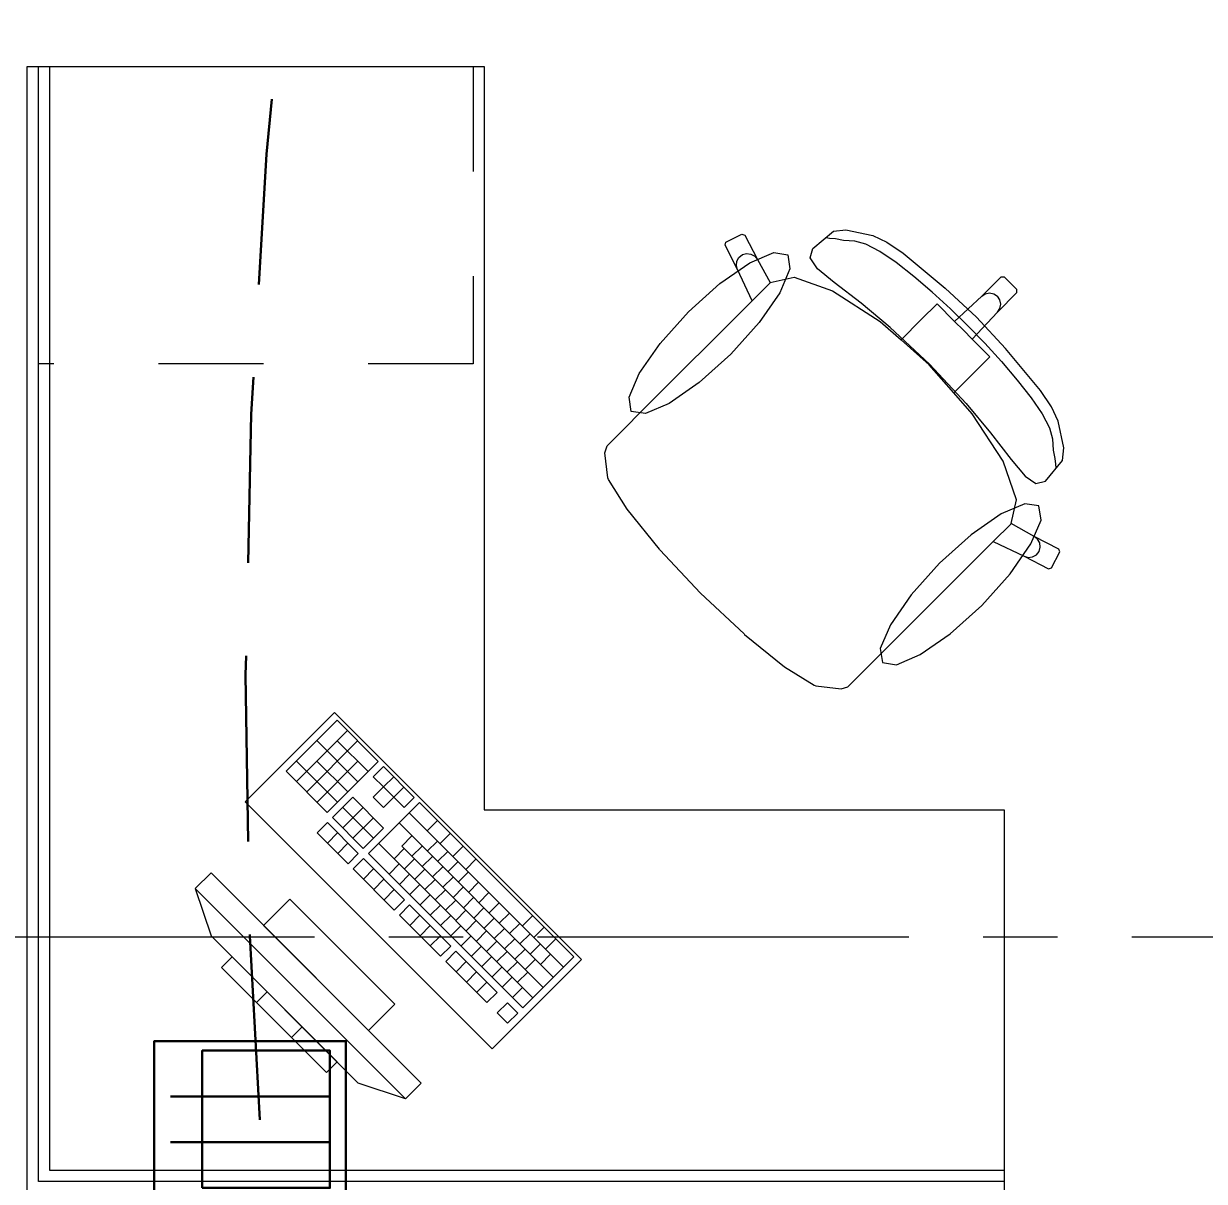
# Model space of a CAD drawing. Header units: inches. Extents: x -19 to 5698, y -728 to 92.
# Drawn here: x 287.075 to 288.664, y 23.352 to 24.91 of the extents above; entities that cross this region are included whole.
import ezdxf

# ---------------------------------------------------------------- set-up
doc = ezdxf.new("R2010")
doc.units = ezdxf.units.IN
doc.header["$MEASUREMENT"] = 0
for name, pattern in [('HIDDEN', [0.375, 0.25, -0.125]), ('Punto & Raya', [0.65, 0.5, -0.075, 0, -0.075]), ('Rayas', [0.282222, 0.141111, -0.141111])]:
    doc.linetypes.add(name, pattern=pattern)
doc.layers.get('0').update_dxf_attribs({"color": 61})
doc.layers.add('00 conduct tomacorr', color=120, linetype='HIDDEN', lineweight=30)
doc.layers.add('Interior - Mobiliario', color=7, linetype='Continuous')
doc.layers.add('Marcador - Secciones', color=7, linetype='Continuous')

# ---------------------------------------------------------------- blocks, each defined once
blk = doc.blocks.new('CAJA POP UP 6 MODULOS')
at = {"layer": '00 conduct tomacorr', "linetype": 'Continuous'}
for p, q in [((-0.095, -0.165), (-0.095, -0.0151)), ((-0.052, -0.165), (-0.052, -0.0151)), ((0.052, -0.165), (0.052, -0.0151)), ((0.095, -0.165), (0.095, -0.0151)), ((0, -0.165), (0, -0.18))]:
    blk.add_line(p, q, dxfattribs=at)
for points in [[(-0.147, 0), (0.147, 0), (0.147, -0.18), (-0.147, -0.18)], [(0, 0), (0.147, 0), (0.147, -0.18), (0, -0.18)]]:
    blk.add_lwpolyline(points, close=True, dxfattribs=at)
for points in [[(-0.138, -0.045), (-0.009, -0.045), (-0.009, -0.165), (-0.138, -0.165), (-0.138, -0.045)], [(0.009, -0.045), (0.138, -0.045), (0.138, -0.165), (0.009, -0.165), (0.009, -0.045)]]:
    blk.add_lwpolyline(points, dxfattribs=at)
at = {"color": 1, "insert": (-0.1807, -0.168), "char_height": 0.05, "attachment_point": 1, "rotation": 180}
blk.add_mtext_dynamic_manual_height_columns('{\\fVerdana|b0|i0|c0|p34;2T}', width=0.000481, gutter_width=0.1561, heights=[0], dxfattribs=at)

msp = doc.modelspace()

# ---------------------------------------------------------------- linework, layer by layer
at = {"layer": '00 conduct tomacorr'}
msp.add_arc((296.7125, 24.0079, -0.0006), 9.3386, 149.77094, 184.15917, dxfattribs=at)
at = {"layer": 'Interior - Mobiliario', "color": 175, "linetype": 'Continuous', "lineweight": 13}
for p, q in [((287.08, 24.8524), (287.11, 24.8524)), ((287.08, 23.3674), (287.08, 24.8524)), ((287.11, 24.8524), (287.11, 23.3674)), ((288.0205, 24.6162), (288.0418, 24.627)), ((288.0418, 24.627), (288.0459, 24.6257)), ((288.0459, 24.6257), (288.0629, 24.5926)), ((288.1373, 24.6077), (288.1651, 24.6309)), ((288.1598, 24.6212), (288.1553, 24.622)), ((288.1679, 24.6204), (288.1598, 24.6212)), ((288.1651, 24.6309), (288.1819, 24.6327)), ((288.1819, 24.6327), (288.218, 24.625)), ((288.218, 24.625), (288.2372, 24.616)), ((288.0192, 24.6122), (288.0205, 24.6162)), ((288.0361, 24.5791), (288.0192, 24.6122)), ((288.1338, 24.5948), (288.1373, 24.6077)), ((288.1786, 24.6184), (288.1679, 24.6204)), ((288.194, 24.6173), (288.1786, 24.6184)), ((288.2088, 24.6134), (288.194, 24.6173)), ((288.2276, 24.6034), (288.2088, 24.6134)), ((288.2372, 24.616), (288.2589, 24.6011)), ((288.0345, 24.5847), (288.0352, 24.5905)), ((288.0352, 24.5905), (288.038, 24.5956)), ((288.038, 24.5956), (288.0426, 24.5993)), ((288.0426, 24.5993), (288.0483, 24.6008)), ((288.0483, 24.6008), (288.0541, 24.6001)), ((288.0541, 24.6001), (288.0592, 24.5972)), ((288.0592, 24.5972), (288.0629, 24.5926)), ((288.0629, 24.5926), (288.0802, 24.5616)), ((288.1439, 24.5804), (288.1338, 24.5948)), ((288.2494, 24.5885), (288.2276, 24.6034)), ((288.2589, 24.6011), (288.3156, 24.5543)), ((288.0361, 24.5791), (288.0345, 24.5847)), ((288.0557, 24.5373), (288.0361, 24.5791)), ((288.1661, 24.5618), (288.1439, 24.5804)), ((288.2733, 24.57), (288.2494, 24.5885)), ((288.08, 24.5615), (288.0557, 24.5373)), ((288.08, 24.5615), (288.0802, 24.5616)), ((288.0802, 24.5616), (288.1121, 24.569)), ((288.1121, 24.569), (288.1641, 24.5507)), ((288.2023, 24.5339), (288.1661, 24.5618)), ((288.298, 24.5488), (288.2733, 24.57)), ((288.3647, 24.5434), (288.3908, 24.5695)), ((288.3908, 24.5695), (288.3951, 24.5695)), ((288.3951, 24.5695), (288.4036, 24.561)), ((288.4122, 24.5524), (288.4036, 24.561)), ((288.1641, 24.5507), (288.2279, 24.5093)), ((288.3226, 24.5262), (288.298, 24.5488)), ((288.3156, 24.5543), (288.3578, 24.5152)), ((288.3282, 24.5095), (288.3647, 24.5434)), ((288.3647, 24.5434), (288.3696, 24.5467)), ((288.3696, 24.5467), (288.3754, 24.5478)), ((288.3754, 24.5478), (288.3811, 24.5466)), ((288.3811, 24.5466), (288.386, 24.5433)), ((288.3893, 24.5384), (288.386, 24.5433)), ((288.3861, 24.5221), (288.4122, 24.5482)), ((288.4122, 24.5482), (288.4122, 24.5524)), ((287.9079, 24.3895), (288.0557, 24.5373)), ((288.2416, 24.5012), (288.2023, 24.5339)), ((288.2834, 24.5119), (288.3046, 24.5331)), ((288.3046, 24.5331), (288.3282, 24.5095)), ((288.3461, 24.5034), (288.3226, 24.5262)), ((288.3861, 24.5221), (288.3893, 24.5269)), ((288.3905, 24.5327), (288.3893, 24.5384)), ((288.3893, 24.5269), (288.3905, 24.5327)), ((288.2279, 24.5093), (288.2561, 24.4846)), ((288.2561, 24.4846), (288.2834, 24.5119)), ((288.3282, 24.5095), (288.3402, 24.4975)), ((288.3521, 24.4856), (288.3861, 24.5221)), ((288.3969, 24.473), (288.3578, 24.5152)), ((288.2944, 24.4517), (288.2416, 24.5012)), ((288.3521, 24.4856), (288.3402, 24.4975)), ((288.3461, 24.5034), (288.3689, 24.48)), ((288.2561, 24.4846), (288.2939, 24.4512)), ((288.3757, 24.4619), (288.3521, 24.4856)), ((288.3689, 24.48), (288.3915, 24.4553)), ((288.3546, 24.4408), (288.3757, 24.4619)), ((288.4438, 24.4163), (288.3969, 24.473)), ((288.3272, 24.4134), (288.2939, 24.4512)), ((288.2944, 24.4517), (288.3439, 24.3989)), ((288.3915, 24.4553), (288.4126, 24.4306)), ((288.3272, 24.4134), (288.3546, 24.4408)), ((288.4126, 24.4306), (288.4312, 24.4068)), ((288.4587, 24.3946), (288.4438, 24.4163)), ((288.352, 24.3853), (288.3272, 24.4134)), ((288.3439, 24.3989), (288.3766, 24.3596)), ((288.4312, 24.4068), (288.4461, 24.3849)), ((287.8824, 24.3639), (287.9079, 24.3895)), ((288.3934, 24.3214), (288.352, 24.3853)), ((288.4461, 24.3849), (288.456, 24.3661)), ((288.4677, 24.3753), (288.4587, 24.3946)), ((288.4754, 24.3392), (288.4677, 24.3753)), ((287.8604, 24.342), (287.8824, 24.3639)), ((288.3766, 24.3596), (288.4045, 24.3235)), ((288.456, 24.3661), (288.4599, 24.3514)), ((288.4599, 24.3514), (288.4611, 24.336)), ((287.8575, 24.3327), (287.8604, 24.342)), ((288.4611, 24.336), (288.4631, 24.3252)), ((288.4735, 24.3224), (288.4754, 24.3392)), ((287.8615, 24.2988), (287.8575, 24.3327)), ((288.4117, 24.2695), (288.3934, 24.3214)), ((288.4045, 24.3235), (288.4231, 24.3012)), ((288.4504, 24.2946), (288.4735, 24.3224)), ((288.4631, 24.3252), (288.4639, 24.3172)), ((288.4639, 24.3172), (288.4647, 24.3126)), ((287.8624, 24.2967), (287.8615, 24.2988)), ((287.8873, 24.2566), (287.8624, 24.2967)), ((288.4231, 24.3012), (288.4374, 24.2912)), ((288.4374, 24.2912), (288.4504, 24.2946)), ((287.9309, 24.2029), (287.8873, 24.2566)), ((288.4042, 24.2375), (288.4117, 24.2695)), ((288.4042, 24.2373), (288.38, 24.2131)), ((288.4042, 24.2373), (288.4042, 24.2375)), ((288.4353, 24.2202), (288.4042, 24.2375)), ((288.2321, 24.0652), (288.38, 24.2131)), ((288.38, 24.2131), (288.4217, 24.1935)), ((288.4399, 24.2166), (288.4353, 24.2202)), ((288.4684, 24.2032), (288.4353, 24.2202)), ((288.4428, 24.2114), (288.4399, 24.2166)), ((288.4435, 24.2056), (288.4428, 24.2114)), ((287.9316, 24.2021), (287.9309, 24.2029)), ((287.9864, 24.1438), (287.9316, 24.2021)), ((288.4217, 24.1935), (288.4274, 24.1919)), ((288.4217, 24.1935), (288.4548, 24.1765)), ((288.4274, 24.1919), (288.4332, 24.1925)), ((288.4332, 24.1925), (288.4383, 24.1954)), ((288.4383, 24.1954), (288.4419, 24.2)), ((288.4419, 24.2), (288.4435, 24.2056)), ((288.4589, 24.1778), (288.4697, 24.1992)), ((288.4697, 24.1992), (288.4684, 24.2032)), ((288.4548, 24.1765), (288.4589, 24.1778)), ((287.9864, 24.1438), (288.0448, 24.0889)), ((288.0448, 24.0889), (288.0456, 24.0883)), ((288.0456, 24.0883), (288.0993, 24.0447)), ((288.2066, 24.0397), (288.2321, 24.0652)), ((288.0993, 24.0447), (288.1393, 24.0198)), ((288.1847, 24.0178), (288.2066, 24.0397)), ((288.1393, 24.0198), (288.1414, 24.0189)), ((288.1414, 24.0189), (288.1754, 24.0149)), ((288.1754, 24.0149), (288.1847, 24.0178)), ((287.497, 23.9728), (287.4284, 23.9043)), ((287.5524, 23.9174), (287.497, 23.9728)), ((287.5108, 23.959), (287.4423, 23.8904)), ((287.5247, 23.9451), (287.4561, 23.8766)), ((287.525, 23.89), (287.4696, 23.9454)), ((287.5387, 23.9037), (287.4971, 23.9453)), ((287.4975, 23.8626), (287.4421, 23.918)), ((287.5113, 23.8763), (287.4697, 23.9178)), ((287.5248, 23.9176), (287.47, 23.8627)), ((287.4838, 23.8489), (287.5524, 23.9174)), ((287.5593, 23.9105), (287.5456, 23.8968)), ((287.6009, 23.869), (287.5593, 23.9105)), ((287.4284, 23.9043), (287.4838, 23.8489)), ((287.5456, 23.8968), (287.5594, 23.883)), ((287.5732, 23.8967), (287.5594, 23.883)), ((287.5594, 23.883), (287.5457, 23.8692)), ((287.5733, 23.8691), (287.5594, 23.883)), ((287.587, 23.8828), (287.5733, 23.8691)), ((287.5182, 23.8694), (287.4907, 23.842)), ((287.5597, 23.8278), (287.5182, 23.8694)), ((287.6078, 23.8621), (287.5392, 23.7935)), ((287.5457, 23.8692), (287.5596, 23.8554)), ((287.5596, 23.8554), (287.5733, 23.8691)), ((287.5733, 23.8691), (287.5871, 23.8553)), ((287.5871, 23.8553), (287.6009, 23.869)), ((287.8155, 23.6543), (287.6078, 23.8621)), ((287.4907, 23.842), (287.5323, 23.8004)), ((287.546, 23.8141), (287.5045, 23.8557)), ((287.532, 23.8555), (287.5046, 23.8281)), ((287.8018, 23.6406), (287.5941, 23.8483)), ((287.4839, 23.8351), (287.4702, 23.8214)), ((287.5254, 23.7936), (287.4839, 23.8351)), ((287.5459, 23.8417), (287.5184, 23.8143)), ((287.5323, 23.8004), (287.5597, 23.8278)), ((287.7881, 23.6269), (287.5804, 23.8346)), ((287.632, 23.8378), (287.6183, 23.8241)), ((287.4702, 23.8214), (287.5117, 23.7798)), ((287.4977, 23.8212), (287.484, 23.8075)), ((287.5977, 23.8173), (287.584, 23.8036)), ((287.6321, 23.8103), (287.6184, 23.7965)), ((287.6493, 23.8205), (287.6356, 23.8068)), ((287.5116, 23.8074), (287.4979, 23.7937)), ((287.7606, 23.5995), (287.5529, 23.8072)), ((287.5874, 23.8001), (287.5737, 23.7864)), ((287.7744, 23.6132), (287.584, 23.8036)), ((287.6115, 23.8035), (287.5978, 23.7898)), ((287.646, 23.7964), (287.6323, 23.7827)), ((287.6666, 23.8032), (287.6529, 23.7895)), ((287.5117, 23.7798), (287.5254, 23.7936)), ((287.5324, 23.7866), (287.5186, 23.7729)), ((287.5877, 23.7312), (287.5324, 23.7866)), ((287.5392, 23.7935), (287.7469, 23.5858)), ((287.5806, 23.7795), (287.5669, 23.7658)), ((287.6013, 23.7863), (287.5875, 23.7726)), ((287.6254, 23.7896), (287.6116, 23.7759)), ((287.6598, 23.7826), (287.6461, 23.7689)), ((287.6839, 23.7859), (287.6702, 23.7722)), ((287.3273, 23.7675), (287.3061, 23.7463)), ((287.6102, 23.4847), (287.3273, 23.7675)), ((287.5186, 23.7729), (287.574, 23.7175)), ((287.5462, 23.7728), (287.5325, 23.7591)), ((287.5945, 23.7657), (287.5808, 23.7519)), ((287.6151, 23.7724), (287.6014, 23.7587)), ((287.6392, 23.7758), (287.6255, 23.7621)), ((287.6737, 23.7687), (287.66, 23.755)), ((287.5601, 23.7589), (287.5463, 23.7452)), ((287.6083, 23.7518), (287.5946, 23.7381)), ((287.629, 23.7586), (287.6152, 23.7449)), ((287.6531, 23.7619), (287.6393, 23.7482)), ((287.6669, 23.7481), (287.6532, 23.7344)), ((287.6875, 23.7549), (287.6738, 23.7412)), ((287.3061, 23.7463), (287.589, 23.4635)), ((287.3061, 23.7463), (287.3273, 23.6827)), ((287.4334, 23.7322), (287.398, 23.6968)), ((287.5748, 23.5907), (287.4334, 23.7322)), ((287.5739, 23.7451), (287.5602, 23.7314)), ((287.574, 23.7175), (287.5877, 23.7312)), ((287.6222, 23.738), (287.6085, 23.7242)), ((287.6428, 23.7448), (287.6291, 23.731)), ((287.6567, 23.7309), (287.6429, 23.7172)), ((287.6807, 23.7342), (287.667, 23.7205)), ((287.7014, 23.741), (287.6877, 23.7273)), ((287.5947, 23.7243), (287.581, 23.7106)), ((287.6501, 23.6689), (287.5947, 23.7243)), ((287.636, 23.7241), (287.6223, 23.7104)), ((287.6705, 23.7171), (287.6568, 23.7033)), ((287.6946, 23.7204), (287.6809, 23.7067)), ((287.7152, 23.7272), (287.7015, 23.7135)), ((287.581, 23.7106), (287.6363, 23.6552)), ((287.6085, 23.7105), (287.5948, 23.6968)), ((287.6499, 23.7103), (287.6361, 23.6966)), ((287.6843, 23.7032), (287.6706, 23.6895)), ((287.7084, 23.7065), (287.6947, 23.6928)), ((287.7291, 23.7133), (287.7154, 23.6996)), ((287.7429, 23.6995), (287.7292, 23.6858)), ((287.7601, 23.7097), (287.7464, 23.696)), ((287.398, 23.6968), (287.5395, 23.5554)), ((287.6224, 23.6966), (287.6087, 23.6829)), ((287.6362, 23.6828), (287.6225, 23.6691)), ((287.6637, 23.6964), (287.65, 23.6827)), ((287.6982, 23.6894), (287.6845, 23.6756)), ((287.7223, 23.6927), (287.7086, 23.679)), ((287.7568, 23.6856), (287.7431, 23.6719)), ((287.7757, 23.6942), (287.762, 23.6804)), ((287.5253, 23.4847), (287.3273, 23.6827)), ((287.6363, 23.6552), (287.6501, 23.6689)), ((287.6776, 23.6826), (287.6638, 23.6689)), ((287.6914, 23.6687), (287.6777, 23.655)), ((287.712, 23.6755), (287.6983, 23.6618)), ((287.7361, 23.6788), (287.7224, 23.6651)), ((287.7706, 23.6718), (287.7569, 23.6581)), ((287.7913, 23.6786), (287.7775, 23.6649)), ((287.3556, 23.6544), (287.3415, 23.6402)), ((287.497, 23.513), (287.3556, 23.6544)), ((287.657, 23.662), (287.6433, 23.6483)), ((287.7124, 23.6066), (287.657, 23.662)), ((287.7053, 23.6549), (287.6915, 23.6412)), ((287.7259, 23.6617), (287.7122, 23.648)), ((287.75, 23.665), (287.7363, 23.6513)), ((287.7469, 23.5858), (287.8155, 23.6543)), ((287.7638, 23.6511), (287.7501, 23.6374)), ((287.7845, 23.6579), (287.7708, 23.6442)), ((287.3415, 23.6402), (287.4829, 23.4988)), ((287.6433, 23.6483), (287.6987, 23.5929)), ((287.6708, 23.6482), (287.6571, 23.6344)), ((287.7191, 23.641), (287.7054, 23.6273)), ((287.7397, 23.6478), (287.726, 23.6341)), ((287.6847, 23.6343), (287.671, 23.6206)), ((287.6985, 23.6205), (287.6848, 23.6067)), ((287.7329, 23.6272), (287.7192, 23.6135)), ((287.7536, 23.634), (287.7399, 23.6203)), ((287.4028, 23.6072), (287.3886, 23.5931)), ((287.6987, 23.5929), (287.7124, 23.6066)), ((287.7468, 23.6133), (287.7331, 23.5996)), ((287.5395, 23.5554), (287.5748, 23.5907)), ((287.7262, 23.5928), (287.7125, 23.5791)), ((287.7401, 23.5789), (287.7262, 23.5928)), ((287.7125, 23.5791), (287.7264, 23.5652)), ((287.7264, 23.5652), (287.7401, 23.5789)), ((287.4499, 23.5601), (287.4358, 23.546)), ((287.4829, 23.4988), (287.497, 23.513)), ((287.589, 23.4635), (287.5253, 23.4847)), ((287.589, 23.4635), (287.6102, 23.4847)), ((287.08, 23.3374), (287.08, 23.3674)), ((287.11, 23.3674), (288.395, 23.3674)), ((288.395, 23.3674), (288.395, 23.3374))]:
    msp.add_line(p, q, dxfattribs=at)
at = {"layer": 'Interior - Mobiliario', "color": 175, "linetype": 'Rayas', "lineweight": 13}
for p, q in [((287.68, 24.8524), (287.68, 24.4524)), ((287.68, 24.4524), (287.095, 24.4524))]:
    msp.add_line(p, q, dxfattribs=at)
at = {"layer": 'Interior - Mobiliario', "color": 175, "linetype": 'Continuous', "lineweight": 13, "flags": 128}
for points in [[(287.095, 23.3524), (287.095, 24.8524), (287.695, 24.8524), (287.695, 23.8524), (288.395, 23.8524), (288.395, 23.3524)], [(287.9699, 24.5222), (288.0124, 24.5604), (288.0528, 24.5884), (288.0849, 24.602), (288.1038, 24.5991), (288.1066, 24.5802), (288.093, 24.5481), (288.065, 24.5078), (288.0269, 24.4653), (287.9844, 24.4271), (287.944, 24.3991), (287.912, 24.3855), (287.893, 24.3884), (287.8902, 24.4073), (287.9038, 24.4394), (287.9318, 24.4797)], [(288.3649, 24.1273), (288.403, 24.1698), (288.431, 24.2101), (288.4447, 24.2422), (288.4418, 24.2611), (288.4229, 24.264), (288.3908, 24.2504), (288.3504, 24.2224), (288.308, 24.1842), (288.2698, 24.1417), (288.2418, 24.1014), (288.2282, 24.0693), (288.2311, 24.0504), (288.25, 24.0475), (288.282, 24.0611), (288.3224, 24.0891)], [(287.7056, 23.5306), (287.8258, 23.6508), (287.4935, 23.9832), (287.3733, 23.863)]]:
    msp.add_lwpolyline(points, close=True, dxfattribs=at)
at = {"layer": 'Marcador - Secciones', "color": 251, "linetype": 'Punto & Raya', "lineweight": 13, "true_color": 0x636466}
msp.add_line((282.1667, 23.6815), (306.4527, 23.6815), dxfattribs=at)

# ---------------------------------------------------------------- block references
at = {"layer": '00 conduct tomacorr', "xscale": 1.432830642179531, "yscale": 1.432830642179531, "zscale": 1.432830642179531, "rotation": 89.99999999999997}
msp.add_blockref('CAJA POP UP 6 MODULOS', (287.251, 23.3306, -0.0006), dxfattribs=at)

doc.saveas('drawing.dxf')
